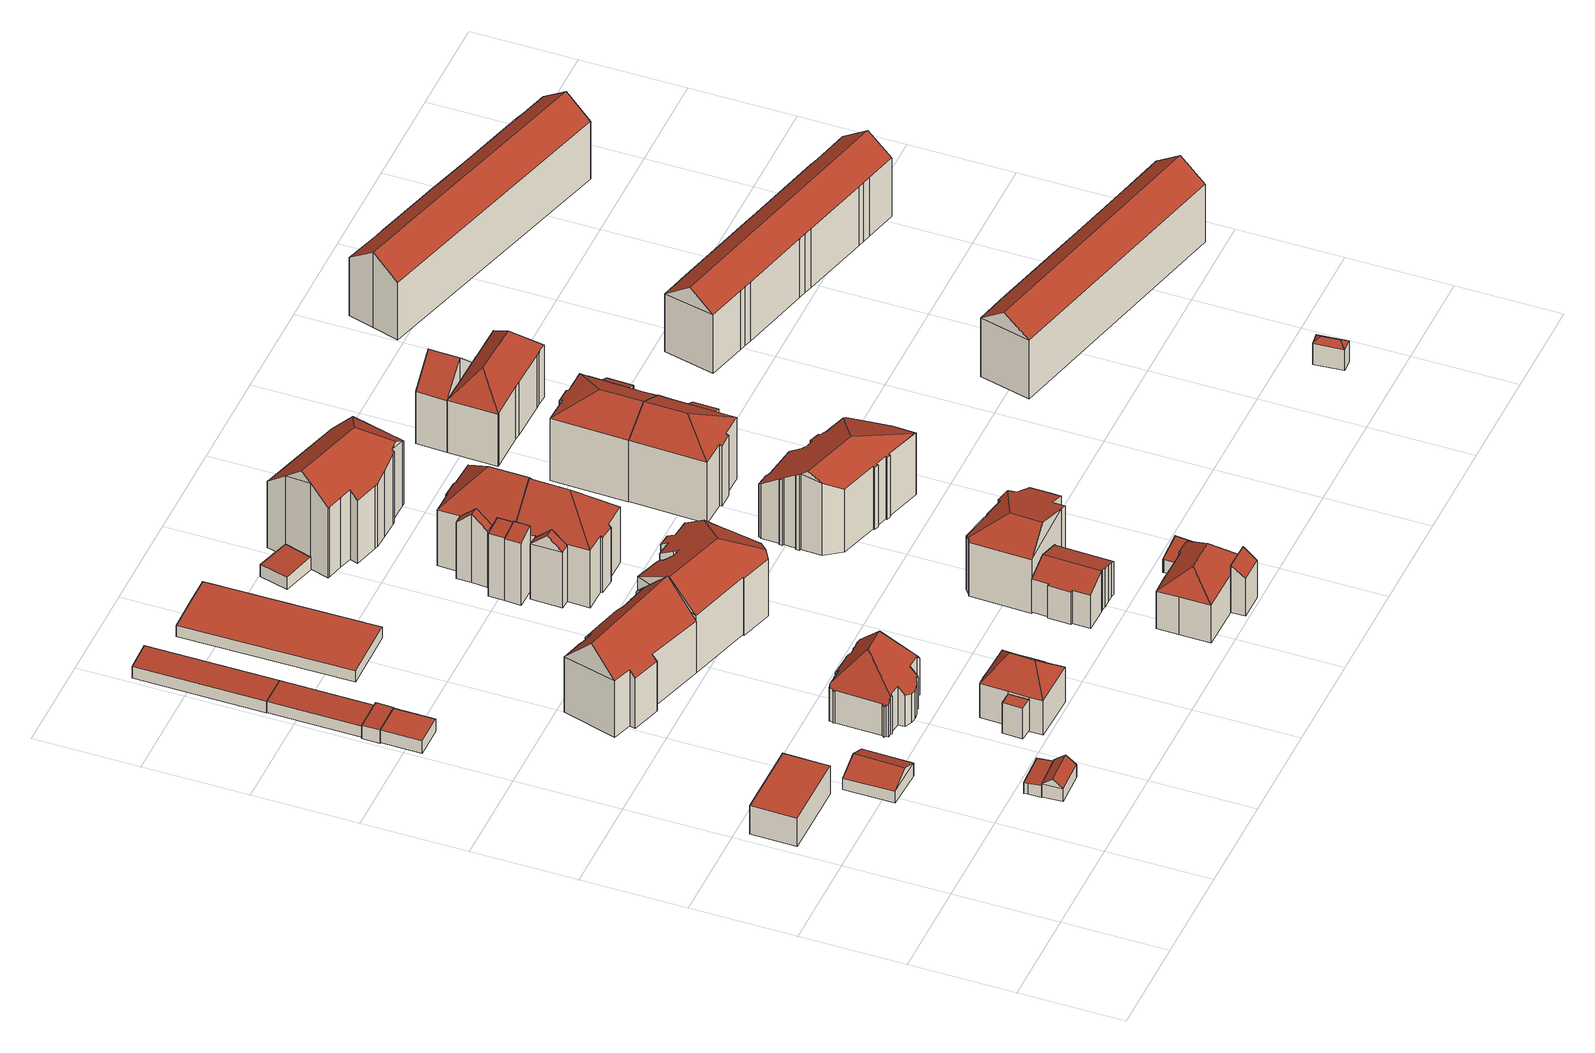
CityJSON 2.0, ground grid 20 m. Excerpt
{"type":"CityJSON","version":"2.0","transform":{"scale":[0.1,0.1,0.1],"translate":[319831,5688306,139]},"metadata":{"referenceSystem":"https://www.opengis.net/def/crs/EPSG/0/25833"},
"CityObjects":{
"building1":{"type":"Building","attributes":{"Dachtyp_tdc":"tdcPolyFlatRoof","Gemeindeschluessel":14713000,"Dachneigung":0,"QualitaetDacherkennung":94,"Geometrietyp2DReferenz":"3000","function":"31001_9998","roofType":"1000","measuredHeight":6.34},"geometry":[{"type":"MultiSurface","lod":"2","boundaries":[[[0,1,2,3]],[[1,4,5,2]],[[4,6,7,5]],[[6,0,3,7]],[[6,4,1,0]],[[3,2,5,7]]],"semantics":{"surfaces":[{"type":"WallSurface"},{"type":"RoofSurface"},{"type":"GroundSurface"}],"values":[0,0,0,0,1,2]}}]},
"building2":{"type":"Building","attributes":{"Dachtyp_tdc":"tdcGableRoof","Gemeindeschluessel":14713000,"Dachneigung":25.25,"QualitaetDacherkennung":62,"Geometrietyp2DReferenz":"3000","function":"31001_9998","roofType":"3100","measuredHeight":4.43},"geometry":[{"type":"MultiSurface","lod":"2","boundaries":[[[8,9,10,11]],[[9,12,13,10]],[[12,14,15,13]],[[14,8,11,15]],[[12,9,16]],[[8,14,17]],[[9,8,17,16]],[[14,12,16,17]],[[11,10,13,15]]],"semantics":{"surfaces":[{"type":"WallSurface"},{"type":"RoofSurface"},{"type":"GroundSurface"}],"values":[0,0,0,0,0,0,1,1,2]}}]},
"building3":{"type":"Building","attributes":{"Dachtyp_tdc":"tdcGableRoof","Gemeindeschluessel":14713000,"Dachneigung":39.89,"QualitaetDacherkennung":89,"Geometrietyp2DReferenz":"3000","function":"31001_9998","roofType":"3100","measuredHeight":4.45},"geometry":[{"type":"MultiSurface","lod":"2","boundaries":[[[18,19,20,21]],[[19,22,23,20]],[[22,24,25,23]],[[24,18,21,25]],[[22,19,26]],[[18,24,27]],[[19,18,27,26]],[[24,22,26,27]],[[21,20,23,25]]],"semantics":{"surfaces":[{"type":"WallSurface"},{"type":"RoofSurface"},{"type":"GroundSurface"}],"values":[0,0,0,0,0,0,1,1,2]}}]},
"building4":{"type":"Building","attributes":{"Dachtyp_tdc":"tdcPolyFlatRoof","Gemeindeschluessel":14713000,"Dachneigung":3.29,"QualitaetDacherkennung":77,"Geometrietyp2DReferenz":"3000","function":"31001_9998","roofType":"2100","measuredHeight":2.6},"geometry":[{"type":"MultiSurface","lod":"2","boundaries":[[[28,29,30,31]],[[29,32,33,30]],[[32,34,35,33]],[[34,36,37,35]],[[36,28,31,37]],[[36,34,32,29,28]],[[31,30,33,35,37]]],"semantics":{"surfaces":[{"type":"WallSurface"},{"type":"RoofSurface"},{"type":"GroundSurface"}],"values":[0,0,0,0,0,1,2]}}]},
"building5":{"type":"Building","attributes":{"Dachtyp_tdc":"tdcPolyFlatRoof","Gemeindeschluessel":14713000,"Dachneigung":0,"QualitaetDacherkennung":89,"Geometrietyp2DReferenz":"3000","function":"31001_2463","roofType":"1000","measuredHeight":2.8},"geometry":[{"type":"MultiSurface","lod":"2","boundaries":[[[38,39,40,41]],[[39,42,43,40]],[[42,44,45,43]],[[44,38,41,45]],[[44,42,39,38]],[[41,40,43,45]]],"semantics":{"surfaces":[{"type":"WallSurface"},{"type":"RoofSurface"},{"type":"GroundSurface"}],"values":[0,0,0,0,1,2]}}]},
"building6":{"type":"Building","attributes":{"Dachtyp_tdc":"tdcPolyFlatRoof","Gemeindeschluessel":14713000,"Dachneigung":2.63,"QualitaetDacherkennung":98,"Geometrietyp2DReferenz":"3000","function":"31001_2463","roofType":"2100","measuredHeight":3.14},"geometry":[{"type":"MultiSurface","lod":"2","boundaries":[[[46,47,48,49]],[[47,50,51,48]],[[50,52,53,51]],[[52,46,49,53]],[[52,50,47,46]],[[49,48,51,53]]],"semantics":{"surfaces":[{"type":"WallSurface"},{"type":"RoofSurface"},{"type":"GroundSurface"}],"values":[0,0,0,0,1,2]}}]},
"building7":{"type":"Building","attributes":{"Dachtyp_tdc":"tdcPolyFlatRoof","Gemeindeschluessel":14713000,"Dachneigung":3.69,"QualitaetDacherkennung":93,"Geometrietyp2DReferenz":"3000","function":"31001_2463","roofType":"2100","measuredHeight":2.7},"geometry":[{"type":"MultiSurface","lod":"2","boundaries":[[[54,55,56,57]],[[55,58,59,56]],[[58,60,61,59]],[[60,54,57,61]],[[60,58,55,54]],[[57,56,59,61]]],"semantics":{"surfaces":[{"type":"WallSurface"},{"type":"RoofSurface"},{"type":"GroundSurface"}],"values":[0,0,0,0,1,2]}}]},
"building8":{"type":"Building","attributes":{"Dachtyp_tdc":"tdcPolyFlatRoof","Gemeindeschluessel":14713000,"Dachneigung":3.59,"QualitaetDacherkennung":60,"Geometrietyp2DReferenz":"3000","function":"31001_9998","roofType":"2100","measuredHeight":6.93},"geometry":[{"type":"MultiSurface","lod":"2","boundaries":[[[62,63,64,65]],[[63,66,67,64]],[[66,68,69,67]],[[68,62,65,69]],[[68,66,63,62]],[[65,64,67,69]]],"semantics":{"surfaces":[{"type":"WallSurface"},{"type":"RoofSurface"},{"type":"GroundSurface"}],"values":[0,0,0,0,1,2]}}]},
"building9":{"type":"Building","attributes":{"Dachtyp_tdc":"tdcPolyFlatRoof","Gemeindeschluessel":14713000,"Dachneigung":3.15,"QualitaetDacherkennung":75,"Geometrietyp2DReferenz":"3000","function":"31001_2463","roofType":"2100","measuredHeight":2.77},"geometry":[{"type":"MultiSurface","lod":"2","boundaries":[[[55,54,70,71]],[[54,72,73,70]],[[72,74,75,73]],[[74,55,71,75]],[[74,72,54,55]],[[71,70,73,75]]],"semantics":{"surfaces":[{"type":"WallSurface"},{"type":"RoofSurface"},{"type":"GroundSurface"}],"values":[0,0,0,0,1,2]}}]},
"building10":{"type":"Building","attributes":{"Dachtyp_tdc":"tdcFreeFormRoof","Gemeindeschluessel":14713000,"Dachneigung":48.04,"QualitaetDacherkennung":42,"Geometrietyp2DReferenz":"3000","function":"31001_9998","roofType":"5000","measuredHeight":14.79},"geometry":[{"type":"MultiSurface","lod":"2","boundaries":[[[76,77,78,79]],[[77,80,81,78]],[[80,82,83,81]],[[82,84,85,83]],[[84,86,87,85]],[[86,88,89,87]],[[88,90,91,89]],[[90,92,93,91]],[[92,94,95,93]],[[94,96,97,95]],[[96,98,99,97]],[[98,100,101,99]],[[100,102,103,101]],[[102,104,105,103]],[[104,106,107,105]],[[106,108,109,107]],[[108,110,111,109]],[[110,112,113,111]],[[112,114,115,113]],[[114,116,117,115]],[[116,118,119,117]],[[118,120,121,119]],[[120,122,123,121]],[[122,124,125,123]],[[124,126,127,125]],[[126,128,129,127]],[[128,130,131,129]],[[130,132,133,131]],[[132,134,135,133]],[[134,136,137,135]],[[136,138,139,137]],[[138,140,141,139]],[[140,142,143,141]],[[142,144,145,143]],[[144,146,147,145]],[[146,148,149,147]],[[148,150,151,149]],[[150,152,153,151]],[[152,154,155,153]],[[154,156,157,155]],[[156,158,159,157]],[[158,160,161,159]],[[160,162,163,161]],[[162,164,165,163]],[[164,166,167,165]],[[166,168,169,167]],[[168,170,171,169]],[[170,172,173,171]],[[172,76,79,173]],[[174,134,132,130,128,126,124,122,120,118,175,176]],[[76,172,170,168,177,178,179,90,88,86,84,82,80,77]],[[94,92,179,178,176,175,116,114,112,110,108,106,104,102,100,98,96]],[[177,166,164,162,160,158,156,154,152,150,148,146,144,142,140,138,136,174,176,178]],[[136,134,174]],[[168,166,177]],[[118,116,175]],[[92,90,179]],[[79,78,81,83,85,87,89,91,93,95,97,99,101,103,105,107,109,111,113,115,117,119,121,123,125,127,129,131,133,135,137,139,141,143,145,147,149,151,153,155,157,159,161,163,165,167,169,171,173]]],"semantics":{"surfaces":[{"type":"WallSurface"},{"type":"RoofSurface"},{"type":"GroundSurface"}],"values":[0,0,0,0,0,0,0,0,0,0,0,0,0,0,0,0,0,0,0,0,0,0,0,0,0,0,0,0,0,0,0,0,0,0,0,0,0,0,0,0,0,0,0,0,0,0,0,0,0,1,1,1,1,0,0,0,0,2]}}]},
"building11":{"type":"Building","attributes":{"Dachtyp_tdc":"tdcFreeFormRoof","Gemeindeschluessel":14713000,"Dachneigung":48.15,"QualitaetDacherkennung":36,"Geometrietyp2DReferenz":"3000","function":"31001_9998","roofType":"5000","measuredHeight":18.24},"geometry":[{"type":"MultiSurface","lod":"2","boundaries":[[[180,181,182,183]],[[181,184,185,182]],[[184,186,187,185]],[[186,188,189,187]],[[188,190,191,189]],[[190,192,193,191]],[[192,194,195,193]],[[194,196,197,195]],[[196,198,199,197]],[[198,200,201,199]],[[200,202,203,201]],[[202,204,205,203]],[[204,206,207,205]],[[206,208,209,207]],[[208,210,211,209]],[[210,212,213,211]],[[212,214,215,213]],[[214,180,183,215]],[[184,181,180,216,217,190,188,186]],[[214,212,210,208,206,204,202,200,198,196,194,192,217,216]],[[192,190,217]],[[180,214,216]],[[183,182,185,187,189,191,193,195,197,199,201,203,205,207,209,211,213,215]]],"semantics":{"surfaces":[{"type":"WallSurface"},{"type":"RoofSurface"},{"type":"GroundSurface"}],"values":[0,0,0,0,0,0,0,0,0,0,0,0,0,0,0,0,0,0,1,1,0,0,2]}}]},
"building12":{"type":"Building","attributes":{"Dachtyp_tdc":"tdcHipRoof","Gemeindeschluessel":14713000,"Dachneigung":41,"QualitaetDacherkennung":74,"Geometrietyp2DReferenz":"3000","function":"31001_9998","roofType":"3200","measuredHeight":11.8},"geometry":[{"type":"MultiSurface","lod":"2","boundaries":[[[218,219,220,221]],[[219,222,223,220]],[[222,224,225,223]],[[224,226,227,225]],[[226,228,229,227]],[[228,230,231,229]],[[230,232,233,231]],[[232,234,235,233]],[[234,236,237,235]],[[236,238,239,237]],[[238,240,241,239]],[[240,242,243,241]],[[242,244,245,243]],[[244,218,221,245]],[[240,238,236,234,246]],[[228,226,247]],[[234,232,230,228,247,246]],[[226,224,222,219,218,244,242,240,246,247]],[[221,220,223,225,227,229,231,233,235,237,239,241,243,245]]],"semantics":{"surfaces":[{"type":"WallSurface"},{"type":"RoofSurface"},{"type":"GroundSurface"}],"values":[0,0,0,0,0,0,0,0,0,0,0,0,0,0,1,1,1,1,2]}}]},
"building13":{"type":"Building","attributes":{"Dachtyp_tdc":"tdcPolyFlatRoof","Gemeindeschluessel":14713000,"Dachneigung":0,"QualitaetDacherkennung":95,"Geometrietyp2DReferenz":"3000","function":"31001_2463","roofType":"1000","measuredHeight":2.56},"geometry":[{"type":"MultiSurface","lod":"2","boundaries":[[[248,249,250,251]],[[249,252,253,250]],[[252,254,255,253]],[[254,256,257,255]],[[256,248,251,257]],[[256,254,252,249,248]],[[251,250,253,255,257]]],"semantics":{"surfaces":[{"type":"WallSurface"},{"type":"RoofSurface"},{"type":"GroundSurface"}],"values":[0,0,0,0,0,1,2]}}]},
"building14":{"type":"Building","attributes":{"Dachtyp_tdc":"tdcFreeFormRoof","Gemeindeschluessel":14713000,"Dachneigung":27.46,"QualitaetDacherkennung":35,"Geometrietyp2DReferenz":"3000","function":"31001_9998","roofType":"5000","measuredHeight":18.3},"geometry":[{"type":"MultiSurface","lod":"2","boundaries":[[[258,259,260,261]],[[259,262,263,260]],[[262,264,265,263]],[[264,266,267,265]],[[266,268,269,267]],[[268,270,271,269]],[[270,272,273,271]],[[272,274,275,273]],[[274,276,277,275]],[[276,278,279,277]],[[278,280,183,279]],[[280,281,215,183]],[[281,282,283,215]],[[282,284,285,283]],[[284,286,287,285]],[[286,288,289,287]],[[288,290,291,289]],[[290,292,293,291]],[[292,294,295,293]],[[294,296,297,295]],[[296,298,299,297]],[[298,258,261,299]],[[268,300,301,302,272,270]],[[292,290,288,286,284,282,281,303,301,300,266,264,262,259,258,298,296,294]],[[301,303,280,278,276,274,302]],[[268,266,300]],[[274,272,302]],[[281,280,303]],[[261,260,263,265,267,269,271,273,275,277,279,183,215,283,285,287,289,291,293,295,297,299]]],"semantics":{"surfaces":[{"type":"WallSurface"},{"type":"RoofSurface"},{"type":"GroundSurface"}],"values":[0,0,0,0,0,0,0,0,0,0,0,0,0,0,0,0,0,0,0,0,0,0,1,1,1,0,0,0,2]}}]},
"building15":{"type":"Building","attributes":{"Dachtyp_tdc":"tdcPolyFlatRoof","Gemeindeschluessel":14713000,"Dachneigung":13,"QualitaetDacherkennung":70,"Geometrietyp2DReferenz":"3000","function":"31001_9998","roofType":"2100","measuredHeight":14.65},"geometry":[{"type":"MultiSurface","lod":"2","boundaries":[[[304,305,306,307]],[[305,308,309,306]],[[308,310,311,309]],[[310,312,313,311]],[[312,304,307,313]],[[312,310,308,305,304]],[[307,306,309,311,313]]],"semantics":{"surfaces":[{"type":"WallSurface"},{"type":"RoofSurface"},{"type":"GroundSurface"}],"values":[0,0,0,0,0,1,2]}}]},
"building16":{"type":"Building","attributes":{"Dachtyp_tdc":"tdcPolyFlatRoof","Gemeindeschluessel":14713000,"Dachneigung":6.75,"QualitaetDacherkennung":59,"Geometrietyp2DReferenz":"3000","function":"31001_9998","roofType":"2100","measuredHeight":14.39},"geometry":[{"type":"MultiSurface","lod":"2","boundaries":[[[314,315,306,309]],[[315,316,317,306]],[[316,318,319,317]],[[318,320,321,319]],[[320,314,309,321]],[[320,318,316,315,314]],[[309,306,317,319,321]]],"semantics":{"surfaces":[{"type":"WallSurface"},{"type":"RoofSurface"},{"type":"GroundSurface"}],"values":[0,0,0,0,0,1,2]}}]},
"building17":{"type":"Building","attributes":{"Dachtyp_tdc":"tdcPolyFlatRoof","Gemeindeschluessel":14713000,"Dachneigung":2.62,"QualitaetDacherkennung":74,"Geometrietyp2DReferenz":"3000","function":"31001_9998","roofType":"2100","measuredHeight":2.96},"geometry":[{"type":"MultiSurface","lod":"2","boundaries":[[[322,323,324,325]],[[323,326,327,324]],[[326,328,329,327]],[[328,322,325,329]],[[328,326,323,322]],[[325,324,327,329]]],"semantics":{"surfaces":[{"type":"WallSurface"},{"type":"RoofSurface"},{"type":"GroundSurface"}],"values":[0,0,0,0,1,2]}}]},
"building18":{"type":"Building","attributes":{"Gemeindeschluessel":14713000,"Geometrietyp2DReferenz":"3000","function":"31001_9998","roofType":"9999"},"children":["building18-1","building18-2"]},
"building18-1":{"type":"BuildingPart","attributes":{"Dachtyp_tdc":"tdcPolyFlatRoof","Dachneigung":39.32,"QualitaetDacherkennung":70,"Geometrietyp2DReferenz":"3000","roofType":"2100","measuredHeight":10.37},"parents":["building18"],"geometry":[{"type":"MultiSurface","lod":"2","boundaries":[[[330,331,332,333,334]],[[331,335,336,332]],[[335,337,338,339,336]],[[335,331,330,337]],[[339,333,332,336]],[[330,334,338,337]],[[334,333,339,338]]],"semantics":{"surfaces":[{"type":"WallSurface"},{"type":"RoofSurface"},{"type":"GroundSurface"},{"type":"ClosureSurface"}],"values":[0,0,0,1,2,0,3]}}]},
"building18-2":{"type":"BuildingPart","attributes":{"Dachtyp_tdc":"tdcHipRoof","Dachneigung":37.72,"QualitaetDacherkennung":68,"Geometrietyp2DReferenz":"3000","roofType":"3200","measuredHeight":12.23},"parents":["building18"],"geometry":[{"type":"MultiSurface","lod":"2","boundaries":[[[340,341,342,343]],[[341,344,345,342]],[[344,346,347,345]],[[346,348,349,347]],[[348,350,351,349]],[[350,352,353,351]],[[352,354,355,353]],[[354,356,357,355]],[[356,358,359,357]],[[358,360,361,359]],[[360,362,363,361]],[[362,364,365,363]],[[364,366,367,365]],[[366,334,333,367]],[[338,368,369,339]],[[368,340,343,369]],[[334,366,364,362,360,358,370]],[[341,340,368,371]],[[358,356,354,352,350,348,346,344,341,371,370]],[[368,338,334,370,371]],[[343,342,345,347,349,351,353,355,357,359,361,363,365,367,333,339,369]],[[339,333,334,338]]],"semantics":{"surfaces":[{"type":"WallSurface"},{"type":"RoofSurface"},{"type":"GroundSurface"},{"type":"ClosureSurface"}],"values":[0,0,0,0,0,0,0,0,0,0,0,0,0,0,0,0,1,1,1,1,2,3]}}]},
"building19":{"type":"Building","attributes":{"Gemeindeschluessel":14713000,"Geometrietyp2DReferenz":"3000","function":"31001_9998","roofType":"9999"},"children":["building19-1","building19-2"]},
"building19-1":{"type":"BuildingPart","attributes":{"Dachtyp_tdc":"tdcGableRoof","Dachneigung":42.12,"QualitaetDacherkennung":82,"Geometrietyp2DReferenz":"3000","roofType":"3100","measuredHeight":15.04},"parents":["building19"],"geometry":[{"type":"MultiSurface","lod":"2","boundaries":[[[372,373,374,375]],[[373,376,377,374]],[[378,372,375,379]],[[372,378,380,381,382]],[[376,373,382,381,383]],[[372,382,373]],[[375,374,377,379]],[[379,377,376,378]],[[381,380,383]],[[383,380,378,376]]],"semantics":{"surfaces":[{"type":"WallSurface"},{"type":"RoofSurface"},{"type":"GroundSurface"},{"type":"ClosureSurface"}],"values":[0,0,0,1,1,0,2,3,0,3]}}]},
"building19-2":{"type":"BuildingPart","attributes":{"Dachtyp_tdc":"tdcHipAndGableRoof","Dachneigung":45.95,"QualitaetDacherkennung":66,"Geometrietyp2DReferenz":"3000","roofType":"5000","measuredHeight":19.04},"parents":["building19"],"geometry":[{"type":"MultiSurface","lod":"2","boundaries":[[[384,385,377,376]],[[385,386,313,377]],[[386,387,311,313]],[[387,388,309,311]],[[388,389,390,309]],[[389,391,392,390]],[[391,393,394,392]],[[393,395,396,394]],[[395,397,398,396]],[[397,399,400,398]],[[399,401,402,400]],[[401,403,404,402]],[[403,405,379,404]],[[405,378,379]],[[403,401,399,397,395,393,406]],[[393,391,389,406]],[[389,388,387,386,385,384,383,380,405,403,406]],[[377,313,311,309,390,392,394,396,398,400,402,404,379]],[[376,383,384]],[[380,378,405]],[[376,377,379,378]],[[376,378,380,383]]],"semantics":{"surfaces":[{"type":"WallSurface"},{"type":"RoofSurface"},{"type":"GroundSurface"},{"type":"ClosureSurface"}],"values":[0,0,0,0,0,0,0,0,0,0,0,0,0,0,1,1,1,2,0,0,3,3]}}]},
"building20":{"type":"Building","attributes":{"Dachtyp_tdc":"tdcGableRoof","Gemeindeschluessel":14713000,"Dachneigung":19.24,"QualitaetDacherkennung":24,"Geometrietyp2DReferenz":"3000","function":"31001_9998","roofType":"3100","measuredHeight":9.04},"geometry":[{"type":"MultiSurface","lod":"2","boundaries":[[[407,408,409,410]],[[408,411,412,409]],[[411,413,414,412]],[[413,415,416,414]],[[415,417,418,416]],[[417,419,420,418]],[[419,421,422,420]],[[421,423,424,422]],[[423,425,426,424]],[[425,427,428,426]],[[427,429,430,428]],[[429,431,432,430]],[[431,433,434,432]],[[433,435,436,434]],[[435,407,410,436]],[[431,429,427,425,423,421,419,417]],[[417,415,413,411,408,407,435,433,431]],[[410,409,412,414,416,418,420,422,424,426,428,430,432,434,436]]],"semantics":{"surfaces":[{"type":"WallSurface"},{"type":"RoofSurface"},{"type":"GroundSurface"}],"values":[0,0,0,0,0,0,0,0,0,0,0,0,0,0,0,1,1,2]}}]},
"building21":{"type":"Building","attributes":{"Gemeindeschluessel":14713000,"Geometrietyp2DReferenz":"3000","function":"31001_9998","roofType":"9999"},"children":["building21-1","building21-2"]},
"building21-1":{"type":"BuildingPart","attributes":{"Dachtyp_tdc":"tdcGableRoof","Dachneigung":41.25,"QualitaetDacherkennung":86,"Geometrietyp2DReferenz":"3000","roofType":"3100","measuredHeight":15.06},"parents":["building21"],"geometry":[{"type":"MultiSurface","lod":"2","boundaries":[[[437,438,439,440]],[[438,441,442,439]],[[441,443,444,442]],[[443,445,446,444]],[[441,438,437,447]],[[447,448,445,443,441]],[[449,440,439,442,444,446]],[[450,448,447]],[[449,446,445,448,450]],[[437,450,447]],[[449,450,437,440]]],"semantics":{"surfaces":[{"type":"WallSurface"},{"type":"RoofSurface"},{"type":"GroundSurface"},{"type":"ClosureSurface"}],"values":[0,0,0,0,1,1,2,0,3,0,3]}}]},
"building21-2":{"type":"BuildingPart","attributes":{"Dachtyp_tdc":"tdcHipAndGableRoof","Dachneigung":46.75,"QualitaetDacherkennung":69,"Geometrietyp2DReferenz":"3000","roofType":"5000","measuredHeight":19.16},"parents":["building21"],"geometry":[{"type":"MultiSurface","lod":"2","boundaries":[[[451,452,321,309]],[[452,453,319,321]],[[453,454,455,319]],[[454,437,440,455]],[[445,456,457,446]],[[456,458,459,457]],[[458,460,461,459]],[[460,462,463,461]],[[462,464,465,463]],[[464,466,467,465]],[[466,468,392,467]],[[468,469,390,392]],[[469,451,309,390]],[[466,464,462,460,458,456,470]],[[456,445,448,450,437,454,453,452,451,469,470]],[[469,468,466,470]],[[309,321,319,455,440,449,446,457,459,461,463,465,467,392,390]],[[446,449,450,448,445]],[[449,440,437,450]]],"semantics":{"surfaces":[{"type":"WallSurface"},{"type":"RoofSurface"},{"type":"GroundSurface"},{"type":"ClosureSurface"}],"values":[0,0,0,0,0,0,0,0,0,0,0,0,0,1,1,1,2,3,3]}}]},
"building22":{"type":"Building","attributes":{"Dachtyp_tdc":"tdcFreeFormRoof","Gemeindeschluessel":14713000,"Dachneigung":21.56,"QualitaetDacherkennung":27,"Geometrietyp2DReferenz":"3000","function":"31001_9998","roofType":"5000","measuredHeight":16.5},"geometry":[{"type":"MultiSurface","lod":"2","boundaries":[[[471,472,473,474]],[[472,475,476,473]],[[475,477,478,476]],[[477,479,480,478]],[[479,481,482,480]],[[481,483,484,482]],[[483,485,486,484]],[[485,487,488,486]],[[487,489,490,488]],[[489,491,492,490]],[[491,493,494,492]],[[493,495,496,494]],[[495,497,498,496]],[[497,499,500,498]],[[499,501,502,500]],[[501,503,504,502]],[[503,505,506,504]],[[505,507,508,506]],[[507,509,510,508]],[[509,511,512,510]],[[511,513,514,512]],[[513,471,474,514]],[[491,489,487,485,483,481,479,515,516,517]],[[518,516,515,477,475,472,471]],[[505,503,501,499,497,495,493,517,516,518,513,511,509,507]],[[493,491,517]],[[479,477,515]],[[471,513,518]],[[474,473,476,478,480,482,484,486,488,490,492,494,496,498,500,502,504,506,508,510,512,514]]],"semantics":{"surfaces":[{"type":"WallSurface"},{"type":"RoofSurface"},{"type":"GroundSurface"}],"values":[0,0,0,0,0,0,0,0,0,0,0,0,0,0,0,0,0,0,0,0,0,0,1,1,1,0,0,0,2]}}]},
"building23":{"type":"Building","attributes":{"Dachtyp_tdc":"tdcFreeFormRoof","Gemeindeschluessel":14713000,"Dachneigung":39.98,"QualitaetDacherkennung":44,"Geometrietyp2DReferenz":"3000","function":"31001_9998","roofType":"5000","measuredHeight":20.84},"geometry":[{"type":"MultiSurface","lod":"2","boundaries":[[[519,520,521,522]],[[520,523,524,521]],[[523,525,526,524]],[[525,527,528,526]],[[527,529,530,528]],[[529,531,532,530]],[[531,533,534,532]],[[533,535,536,534]],[[535,537,538,536]],[[537,539,540,538]],[[539,541,542,540]],[[541,543,544,542]],[[543,545,546,544]],[[545,547,548,546]],[[547,549,550,548]],[[549,551,552,550]],[[551,553,554,552]],[[553,519,522,554]],[[539,537,555,556,557,541]],[[556,555,535,533,531,558]],[[547,545,543,557,556,558,529,527,525,523,520,519,553,551,549]],[[537,535,555]],[[543,541,557]],[[531,529,558]],[[522,521,524,526,528,530,532,534,536,538,540,542,544,546,548,550,552,554]]],"semantics":{"surfaces":[{"type":"WallSurface"},{"type":"RoofSurface"},{"type":"GroundSurface"}],"values":[0,0,0,0,0,0,0,0,0,0,0,0,0,0,0,0,0,0,1,1,1,0,0,0,2]}}]},
"building24":{"type":"Building","attributes":{"Dachtyp_tdc":"tdcPolyFlatRoof","Gemeindeschluessel":14713000,"Dachneigung":3.54,"QualitaetDacherkennung":72,"Geometrietyp2DReferenz":"3000","function":"31001_9998","roofType":"2100","measuredHeight":2.82},"geometry":[{"type":"MultiSurface","lod":"2","boundaries":[[[559,560,561,562]],[[560,563,564,561]],[[563,565,566,564]],[[565,567,568,566]],[[567,569,570,568]],[[569,571,572,570]],[[571,559,562,572]],[[571,569,567,565,563,560,559]],[[562,561,564,566,568,570,572]]],"semantics":{"surfaces":[{"type":"WallSurface"},{"type":"RoofSurface"},{"type":"GroundSurface"}],"values":[0,0,0,0,0,0,0,1,2]}}]},
"building25":{"type":"Building","attributes":{"Dachtyp_tdc":"tdcFreeFormRoof","Gemeindeschluessel":14713000,"Dachneigung":33.88,"QualitaetDacherkennung":18,"Geometrietyp2DReferenz":"3000","function":"31001_9998","roofType":"5000","measuredHeight":17.73},"geometry":[{"type":"MultiSurface","lod":"2","boundaries":[[[573,574,575,576]],[[574,577,578,575]],[[577,579,580,578]],[[579,581,582,580]],[[581,583,584,582]],[[583,585,586,584]],[[585,587,588,586]],[[587,589,590,588]],[[589,591,592,590]],[[591,593,594,592]],[[593,595,596,594]],[[595,597,598,596]],[[597,599,600,598]],[[599,601,602,600]],[[601,603,604,602]],[[603,605,606,604]],[[605,607,608,606]],[[607,609,610,608]],[[609,611,612,610]],[[611,613,614,612]],[[613,615,616,614]],[[615,617,618,616]],[[617,619,620,618]],[[619,621,622,620]],[[621,623,624,622]],[[623,625,626,624]],[[625,627,628,626]],[[627,629,630,628]],[[629,631,632,630]],[[631,633,634,632]],[[633,635,636,634]],[[635,637,638,636]],[[637,639,640,638]],[[639,641,642,640]],[[641,573,576,642]],[[581,579,643,644,645,583]],[[577,574,573,641,639,637,635,633,631,629,627,625,623,621,619,617,615,613,611,609,607,605,646,644,643]],[[595,593,591,589,587,585,645,644,646,603,601,599,597]],[[605,603,646]],[[585,583,645]],[[579,577,643]],[[576,575,578,580,582,584,586,588,590,592,594,596,598,600,602,604,606,608,610,612,614,616,618,620,622,624,626,628,630,632,634,636,638,640,642]]],"semantics":{"surfaces":[{"type":"WallSurface"},{"type":"RoofSurface"},{"type":"GroundSurface"}],"values":[0,0,0,0,0,0,0,0,0,0,0,0,0,0,0,0,0,0,0,0,0,0,0,0,0,0,0,0,0,0,0,0,0,0,0,1,1,1,0,0,0,2]}}]},
"building26":{"type":"Building","attributes":{"Gemeindeschluessel":14713000,"Geometrietyp2DReferenz":"3000","function":"31001_9998","roofType":"9999"},"children":["building26-1","building26-2"]},
"building26-1":{"type":"BuildingPart","attributes":{"Dachtyp_tdc":"tdcHipAndGableRoof","Dachneigung":30.12,"QualitaetDacherkennung":72,"Geometrietyp2DReferenz":"3000","roofType":"5000","measuredHeight":17.32},"parents":["building26"],"geometry":[{"type":"MultiSurface","lod":"2","boundaries":[[[647,648,649,650]],[[648,651,652,649]],[[653,654,655,656]],[[654,657,658,655]],[[657,659,660,658]],[[659,661,662,660]],[[661,663,664,662]],[[663,665,666,664]],[[665,667,668,666]],[[667,669,670,668]],[[669,647,650,670]],[[665,663,661,659,657,654,671]],[[654,653,672,651,648,647,669,671]],[[669,667,665,671]],[[650,649,652,673,656,655,658,660,662,664,666,668,670]],[[651,674,673,652]],[[674,653,656,673]]],"semantics":{"surfaces":[{"type":"WallSurface"},{"type":"RoofSurface"},{"type":"GroundSurface"},{"type":"ClosureSurface"}],"values":[0,0,0,0,0,0,0,0,0,0,0,1,1,1,2,3,3]}}]},
"building26-2":{"type":"BuildingPart","attributes":{"Dachtyp_tdc":"tdcPolyFlatRoof","Dachneigung":29.61,"QualitaetDacherkennung":95,"Geometrietyp2DReferenz":"3000","roofType":"2100","measuredHeight":13.69},"parents":["building26"],"geometry":[{"type":"MultiSurface","lod":"2","boundaries":[[[675,676,677,678]],[[676,679,680,677]],[[679,681,682,680]],[[681,653,656,682]],[[683,675,678,652]],[[683,674,653,681,679,676,675]],[[678,677,680,682,656,673,652]],[[653,674,673,656]],[[674,651,683,652,673]]],"semantics":{"surfaces":[{"type":"WallSurface"},{"type":"RoofSurface"},{"type":"GroundSurface"},{"type":"ClosureSurface"}],"values":[0,0,0,0,0,1,2,3,3]}}]},
"building27":{"type":"Building","attributes":{"Gemeindeschluessel":14713000,"Geometrietyp2DReferenz":"3000","function":"31001_9998","roofType":"9999"},"children":["building27-1","building27-2"]},
"building27-1":{"type":"BuildingPart","attributes":{"Dachtyp_tdc":"tdcPolyFlatRoof","Dachneigung":30.16,"QualitaetDacherkennung":95,"Geometrietyp2DReferenz":"3000","roofType":"2100","measuredHeight":13.74},"parents":["building27"],"geometry":[{"type":"MultiSurface","lod":"2","boundaries":[[[684,685,686,687]],[[685,688,689,686]],[[688,690,691,689]],[[690,692,693,691]],[[692,694,695,693]],[[694,696,697,695]],[[696,698,699,697]],[[698,696,694,692,690,688,685,684]],[[686,689,691,693,695,697,699,700,687]],[[684,687,700,701]],[[684,687,684,701,700,699,698]]],"semantics":{"surfaces":[{"type":"WallSurface"},{"type":"RoofSurface"},{"type":"GroundSurface"},{"type":"ClosureSurface"}],"values":[0,0,0,0,0,0,0,1,2,3,3]}}]},
"building27-2":{"type":"BuildingPart","attributes":{"Dachtyp_tdc":"tdcHipAndGableRoof","Dachneigung":29.8,"QualitaetDacherkennung":75,"Geometrietyp2DReferenz":"3000","roofType":"5000","measuredHeight":17.4},"parents":["building27"],"geometry":[{"type":"MultiSurface","lod":"2","boundaries":[[[702,699,698]],[[702,703,704,699]],[[703,705,706,704]],[[705,669,707,706]],[[669,667,708,707]],[[667,709,710,708]],[[709,711,712,710]],[[711,713,714,712]],[[713,715,716,714]],[[715,717,718,716]],[[717,719,720,718]],[[719,684,687,720]],[[684,721,684,687]],[[719,717,715,713,711,709,722]],[[709,667,669,722]],[[669,705,703,702,698,721,684,719,722]],[[699,704,706,707,708,710,712,714,716,718,720,687,700]],[[698,684,721]],[[701,700,687,684]],[[698,699,700,701,684,687,684]]],"semantics":{"surfaces":[{"type":"WallSurface"},{"type":"RoofSurface"},{"type":"GroundSurface"},{"type":"ClosureSurface"}],"values":[0,0,0,0,0,0,0,0,0,0,0,0,0,1,1,1,2,0,3,3]}}]},
"building28":{"type":"Building","attributes":{"Gemeindeschluessel":14713000,"Geometrietyp2DReferenz":"3000","function":"31001_9998","roofType":"9999"},"children":["building28-1","building28-2"]},
"building28-1":{"type":"BuildingPart","attributes":{"Dachtyp_tdc":"tdcFreeFormRoof","Dachneigung":48.11,"QualitaetDacherkennung":56,"Geometrietyp2DReferenz":"3000","roofType":"5000","measuredHeight":16.86},"parents":["building28"],"geometry":[{"type":"MultiSurface","lod":"2","boundaries":[[[723,724,725,726]],[[724,727,728,725]],[[727,729,730,728]],[[729,731,732,733,730]],[[734,735,736]],[[734,737,738,735]],[[737,739,740,738]],[[739,741,742,740]],[[741,743,744,742]],[[743,745,746,744]],[[745,747,748,746]],[[747,749,750,748]],[[749,751,752,750]],[[751,723,726,752]],[[747,745,753]],[[745,743,741,739,737,734,754,755,756,731,757,753]],[[731,729,757]],[[729,727,724,723,751,749,747,753,757]],[[726,725,728,730,733,758,735,738,740,742,744,746,748,750,752]],[[756,732,731]],[[736,754,734]],[[735,758,755,754,736]],[[758,733,732,756,755]]],"semantics":{"surfaces":[{"type":"WallSurface"},{"type":"RoofSurface"},{"type":"GroundSurface"},{"type":"ClosureSurface"}],"values":[0,0,0,0,0,0,0,0,0,0,0,0,0,0,1,1,1,1,2,0,0,3,3]}}]},
"building28-2":{"type":"BuildingPart","attributes":{"Dachtyp_tdc":"tdcFreeFormRoof","Dachneigung":43.96,"QualitaetDacherkennung":51,"Geometrietyp2DReferenz":"3000","roofType":"5000","measuredHeight":16.81},"parents":["building28"],"geometry":[{"type":"MultiSurface","lod":"2","boundaries":[[[759,736,735,760]],[[732,761,762,733]],[[761,763,764,762]],[[763,765,766,764]],[[765,767,768,766]],[[767,759,760,768]],[[763,761,732,756,769]],[[769,754,736,759,767,765,763]],[[760,735,758,733,762,764,766,768]],[[755,754,769]],[[758,735,736,754,755]],[[756,755,769]],[[758,755,756,732,733]]],"semantics":{"surfaces":[{"type":"WallSurface"},{"type":"RoofSurface"},{"type":"GroundSurface"},{"type":"ClosureSurface"}],"values":[0,0,0,0,0,0,1,1,2,0,3,0,3]}}]},
"building29":{"type":"Building","attributes":{"Dachtyp_tdc":"tdcFreeFormRoof","Gemeindeschluessel":14713000,"Dachneigung":34.89,"QualitaetDacherkennung":7,"Geometrietyp2DReferenz":"3000","function":"31001_9998","roofType":"5000","measuredHeight":5.42},"geometry":[{"type":"MultiSurface","lod":"2","boundaries":[[[770,771,772,773]],[[771,774,775,772]],[[774,776,777,775]],[[776,770,773,777]],[[778,776,774]],[[779,778,774,771]],[[779,771,770]],[[778,779,770,776]],[[773,772,775,777]]],"semantics":{"surfaces":[{"type":"WallSurface"},{"type":"RoofSurface"},{"type":"GroundSurface"}],"values":[0,0,0,0,1,1,1,1,2]}}]},
"building30":{"type":"Building","attributes":{"Dachtyp_tdc":"tdcFreeFormRoof","Gemeindeschluessel":14713000,"Dachneigung":37.1,"QualitaetDacherkennung":77,"Geometrietyp2DReferenz":"3000","function":"31001_9998","roofType":"5000","measuredHeight":16.74},"geometry":[{"type":"MultiSurface","lod":"2","boundaries":[[[780,781,782,783]],[[781,784,785,782]],[[784,786,787,785]],[[786,788,789,787]],[[788,790,791,789]],[[790,792,793,791]],[[792,794,795,793]],[[794,796,797,795]],[[796,798,799,797]],[[798,780,783,799]],[[800,798,796,794,792,790,788,786,784,801]],[[780,800,801,781]],[[780,798,800]],[[784,781,801]],[[783,782,785,787,789,791,793,795,797,799]]],"semantics":{"surfaces":[{"type":"WallSurface"},{"type":"RoofSurface"},{"type":"GroundSurface"}],"values":[0,0,0,0,0,0,0,0,0,0,1,1,0,0,2]}}]},
"building31":{"type":"Building","attributes":{"Dachtyp_tdc":"tdcFreeFormRoof","Gemeindeschluessel":14713000,"Dachneigung":36.7,"QualitaetDacherkennung":78,"Geometrietyp2DReferenz":"3000","function":"31001_9998","roofType":"5000","measuredHeight":16.76},"geometry":[{"type":"MultiSurface","lod":"2","boundaries":[[[802,803,804,805]],[[803,806,807,804]],[[806,808,809,807]],[[808,810,811,809]],[[810,812,813,811]],[[812,814,815,813]],[[814,816,817,815]],[[816,818,819,817]],[[818,820,821,819]],[[820,822,823,821]],[[822,824,825,823]],[[824,826,827,825]],[[826,828,829,827]],[[828,830,831,829]],[[830,832,833,831]],[[832,834,835,833]],[[834,836,837,835]],[[836,838,839,837]],[[838,802,805,839]],[[840,836,834,832,830,828,826,824,822,841]],[[802,838,840,841,820,818,816,814,812,810,808,806,803]],[[838,836,840]],[[822,820,841]],[[805,804,807,809,811,813,815,817,819,821,823,825,827,829,831,833,835,837,839]]],"semantics":{"surfaces":[{"type":"WallSurface"},{"type":"RoofSurface"},{"type":"GroundSurface"}],"values":[0,0,0,0,0,0,0,0,0,0,0,0,0,0,0,0,0,0,0,1,1,0,0,2]}}]},
"building32":{"type":"Building","attributes":{"Dachtyp_tdc":"tdcGableRoof","Gemeindeschluessel":14713000,"Dachneigung":36.8,"QualitaetDacherkennung":72,"Geometrietyp2DReferenz":"3000","function":"31001_9998","roofType":"3100","measuredHeight":16.68},"geometry":[{"type":"MultiSurface","lod":"2","boundaries":[[[842,843,844,845]],[[843,846,847,844]],[[846,848,849,847]],[[848,850,851,849]],[[850,852,853,851]],[[852,854,855,853]],[[854,856,857,855]],[[856,858,859,857]],[[858,860,861,859]],[[860,862,863,861]],[[862,864,865,863]],[[864,866,867,865]],[[866,868,869,867]],[[868,842,845,869]],[[864,862,860,858]],[[858,856,854,852,850,848,846,843,842,868,866,864]],[[845,844,847,849,851,853,855,857,859,861,863,865,867,869]]],"semantics":{"surfaces":[{"type":"WallSurface"},{"type":"RoofSurface"},{"type":"GroundSurface"}],"values":[0,0,0,0,0,0,0,0,0,0,0,0,0,0,1,1,2]}}]}
},
"vertices":[
[155,569,84],[154,482,84],[154,482,21],[155,569,21],[5,483,84],[5,483,21],[6,570,84],[6,570,21],
[257,466,46],[254,370,47],[254,370,18],[257,466,18],[177,373,43],[177,373,18],[177,469,42],[177,469,18],[219,371,63],[221,467,63],
[276,145,54],[344,149,53],[344,149,25],[276,145,25],[346,109,53],[346,109,25],[278,106,53],[278,106,25],[345,128,69],[277,125,69],
[275,170,48],[274,177,48],[274,177,24],[275,170,24],[342,180,48],[342,180,24],[344,149,50],[344,149,24],[276,145,50],[276,145,24],
[67,1245,41],[67,1168,41],[67,1168,13],[67,1245,13],[5,1168,41],[5,1168,13],[6,1245,41],[6,1245,13],
[6,1279,40],[68,1278,43],[68,1278,11],[6,1279,11],[67,1245,43],[67,1245,11],[6,1245,40],[6,1245,11],
[12,1455,33],[69,1454,36],[69,1454,9],[12,1455,9],[68,1279,36],[68,1279,9],[12,1279,33],[12,1279,9],
[410,270,90],[434,269,91],[434,269,22],[410,270,22],[433,230,91],[433,230,22],[408,232,90],[408,232,22],
[12,1455,8],[69,1454,8],[13,1701,33],[13,1701,8],[69,1701,36],[69,1701,8],
[468,529,92],[470,526,87],[470,526,18],[468,529,18],[466,523,95],[466,523,18],[465,474,91],[465,474,18],[469,470,83],[469,470,18],[465,467,90],[465,467,18],[465,443,87],[465,443,18],[457,443,101],[457,443,18],[455,439,100],[455,439,18],[452,443,104],[452,443,18],[424,444,104],[424,444,18],[424,430,88],[424,430,18],[421,428,86],[421,428,18],[419,431,89],[419,431,18],[407,425,82],[407,425,18],[395,423,80],[395,423,18],[384,425,81],[384,425,18],[369,431,87],[369,431,18],[369,445,103],[369,445,18],[345,447,104],[345,447,18],[343,444,101],[343,444,18],[340,447,101],[340,447,18],[333,447,87],[333,447,18],[333,452,88],[333,452,18],[330,454,82],[330,454,18],[333,459,88],[333,459,18],[334,545,90],[334,545,18],[333,548,86],[333,548,18],[335,550,91],[335,550,18],[335,556,91],[335,556,18],[358,555,98],[358,555,18],[362,559,93],[362,559,18],[363,556,98],[363,556,18],[377,555,98],[377,555,18],[377,561,91],[377,561,18],[380,563,87],[380,563,18],[382,562,89],[382,562,18],[422,560,90],[422,560,18],[424,562,88],[424,562,18],[427,559,91],[427,559,18],[427,553,98],[427,553,18],[439,553,98],[439,553,18],[442,555,96],[442,555,18],[446,552,99],[446,552,18],[452,555,95],[452,555,18],[459,555,95],[459,555,18],[466,551,97],[466,551,18],[471,544,88],[471,544,18],[472,536,86],[472,536,18],[339,556,98],[341,446,103],[374,501,165],[465,552,99],[425,500,165],[456,442,102],
[372,814,129],[258,849,135],[258,849,15],[372,814,15],[255,839,124],[255,839,15],[198,856,126],[198,856,15],[201,867,139],[201,867,15],[163,879,141],[163,879,15],[194,984,137],[194,984,15],[236,970,140],[236,970,15],[235,967,143],[235,967,15],[258,960,144],[258,960,15],[263,973,130],[263,973,15],[344,948,134],[344,948,15],[341,936,148],[341,936,15],[365,929,149],[365,929,15],[366,932,145],[366,932,15],[400,922,147],[400,922,15],[405,937,130],[405,937,15],[409,936,131],[409,936,15],[390,873,198],[177,927,198],
[529,241,97],[529,237,96],[529,237,20],[529,241,20],[528,207,97],[528,207,20],[528,203,97],[528,203,20],[528,202,97],[528,202,20],[433,205,96],[433,205,20],[433,230,96],[433,230,20],[434,269,96],[434,269,20],[436,322,96],[436,322,20],[455,322,96],[455,322,20],[469,321,96],[469,321,20],[531,319,96],[531,319,20],[530,291,96],[530,291,20],[530,269,96],[530,269,20],[483,286,138],[481,238,138],
[142,1344,34],[140,1671,34],[140,1671,9],[142,1344,9],[209,1672,34],[209,1672,9],[264,1672,34],[264,1672,9],[266,1345,34],[266,1345,9],
[524,940,142],[553,939,138],[553,939,15],[524,940,15],[553,925,145],[553,925,15],[593,923,140],[593,923,15],[594,923,140],[594,923,15],[592,849,151],[592,849,15],[594,849,150],[594,849,15],[592,783,140],[592,783,15],[556,756,141],[556,756,15],[494,775,141],[494,775,15],[495,777,142],[495,777,15],[372,814,142],[409,936,162],[456,920,162],[456,920,15],[461,915,164],[461,915,15],[459,908,168],[459,908,15],[473,894,173],[473,894,15],[491,893,170],[491,893,15],[490,898,168],[490,898,15],[487,901,167],[487,901,15],[488,927,154],[488,927,15],[524,926,149],[524,926,15],[593,888,158],[512,831,198],[567,765,152],[389,869,198],
[428,1156,151],[429,1187,151],[429,1187,14],[428,1156,14],[468,1186,160],[468,1186,14],[468,1171,160],[468,1171,14],[467,1155,160],[467,1155,14],
[468,1186,158],[429,1187,153],[430,1217,153],[430,1217,14],[469,1216,158],[469,1216,14],[469,1203,158],[469,1203,14],
[388,1525,37],[326,1543,34],[326,1543,8],[388,1525,8],[341,1598,34],[341,1598,8],[404,1577,37],[404,1577,8],
[906,28,123],[905,2,101],[905,2,19],[906,28,19],[906,28,102],[852,2,101],[852,2,19],[852,29,123],[852,29,102],[852,29,19],
[765,90,102],[765,131,102],[765,131,19],[765,90,19],[805,131,102],[805,131,19],[811,131,102],[811,131,19],[845,130,102],[845,130,19],[864,130,102],[864,130,19],[877,130,102],[877,130,19],[878,135,98],[878,135,19],[907,134,98],[907,134,19],[907,130,102],[907,130,19],[907,125,102],[907,125,19],[907,100,102],[907,100,19],[906,81,102],[906,81,19],[906,39,102],[906,39,19],[765,30,102],[765,30,19],[870,79,142],[805,79,142],
[447,1088,138],[449,1148,136],[449,1148,14],[447,1088,14],[467,1147,136],[467,1147,14],[466,1087,138],[466,1087,14],[466,1090,141],[467,1116,164],[448,1117,164],[467,1142,141],
[467,1147,141],[467,1147,140],[467,1155,140],[468,1171,141],[468,1186,141],[534,1184,204],[534,1184,14],[599,1182,137],[599,1182,14],[595,1042,137],[595,1042,14],[544,1043,138],[544,1043,14],[543,1038,134],[543,1038,14],[511,1040,135],[511,1040,14],[510,1044,139],[510,1044,14],[465,1045,141],[465,1045,14],[466,1087,141],[532,1108,204],
[821,231,93],[814,232,95],[814,232,20],[821,231,20],[801,232,100],[801,232,20],[785,232,105],[785,232,20],[775,233,109],[775,233,20],[771,233,110],[771,233,20],[723,234,93],[723,234,20],[724,268,93],[724,268,20],[720,268,92],[720,268,20],[722,312,92],[722,312,20],[725,311,93],[725,311,20],[726,343,93],[726,343,20],[774,342,110],[774,342,20],[825,340,93],[825,340,20],[824,337,93],[824,337,20],
[469,1225,138],[451,1226,138],[451,1226,14],[469,1225,14],[452,1256,165],[452,1256,14],[453,1285,138],[453,1285,14],[471,1285,138],[471,1285,14],[470,1255,165],[471,1284,138],[470,1255,14],[470,1255,138],
[468,1186,138],[469,1203,138],[469,1216,138],[470,1225,139],[470,1225,14],[472,1327,138],[472,1327,14],[518,1326,137],[518,1326,14],[519,1330,133],[519,1330,14],[551,1329,133],[551,1329,14],[552,1325,137],[552,1325,14],[603,1323,136],[603,1323,14],[599,1182,136],[534,1184,206],[535,1258,206],
[726,343,136],[729,459,136],[729,459,17],[726,343,17],[732,459,139],[732,459,17],[733,460,140],[733,460,17],[743,469,136],[743,469,17],[787,456,143],[787,456,17],[800,452,145],[800,452,17],[801,455,143],[801,455,17],[837,444,148],[837,444,17],[845,451,143],[845,451,17],[848,450,143],[848,450,17],[869,443,146],[869,443,17],[876,429,142],[876,429,17],[894,423,135],[894,423,17],[908,419,130],[908,419,17],[908,398,130],[908,398,17],[907,374,130],[907,374,17],[907,362,130],[907,362,17],[907,361,130],[907,361,17],[871,362,144],[871,362,17],[870,339,144],[870,339,17],[856,340,149],[856,340,17],[735,461,141],[776,402,182],[867,444,146],[774,342,182],
[432,1456,149],[437,1472,164],[437,1472,10],[432,1456,10],[412,1479,164],[412,1479,10],[381,1487,164],[381,1487,10],[378,1489,164],[378,1489,10],[388,1525,200],[388,1525,10],[404,1577,188],[404,1577,10],[414,1614,156],[414,1614,10],[585,1564,156],[585,1564,10],[608,1535,173],[608,1535,10],[606,1442,150],[606,1442,10],[601,1442,154],[601,1442,10],[556,1443,170],[556,1443,10],[555,1439,166],[555,1439,10],[550,1439,165],[550,1439,10],[514,1440,156],[514,1440,10],[485,1441,149],[485,1441,10],[479,1443,149],[479,1443,10],[608,1536,173],[533,1502,218],[573,1443,174],[393,1543,218],
[905,173,49],[905,175,49],[905,175,20],[905,173,20],[971,178,49],[971,178,20],[971,174,48],[971,174,20],[970,124,45],[970,124,20],[907,125,46],[907,125,20],[907,134,46],[907,134,20],
[902,798,134],[907,792,137],[907,792,16],[902,798,16],[907,789,140],[907,789,16],[958,774,135],[958,774,16],[959,690,141],[959,690,16],[944,641,153],[944,641,16],[874,662,155],[874,662,16],[873,660,153],[873,660,16],[866,662,153],[866,662,16],[866,665,155],[866,665,16],[842,672,155],[842,672,16],[842,669,153],[842,669,16],[833,672,153],[833,672,16],[833,675,155],[833,675,16],[759,697,155],[759,697,16],[737,730,175],[737,730,16],[738,769,184],[738,769,16],[735,770,185],[735,770,16],[735,777,180],[735,777,16],[738,777,179],[738,777,16],[739,801,164],[739,801,16],[736,801,164],[736,801,16],[736,808,160],[736,808,16],[739,808,159],[739,808,16],[740,842,137],[740,842,16],[743,848,133],[743,848,16],[774,847,128],[774,847,16],[779,842,130],[779,842,16],[859,839,117],[859,839,16],[858,815,132],[858,815,16],[864,808,135],[864,808,16],[878,804,135],[878,804,16],[881,806,134],[881,806,16],[882,809,132],[882,809,16],[902,803,132],[902,803,16],[949,776,140],[850,722,194],[940,643,155],[737,755,194],
[874,1084,153],[873,1053,153],[873,1053,16],[874,1084,16],[872,1030,153],[872,1030,16],[871,967,152],[870,939,152],[870,939,16],[871,967,16],[824,940,152],[824,940,16],[824,935,149],[824,935,16],[794,935,149],[794,935,16],[794,940,152],[794,940,16],[742,942,152],[742,942,16],[746,1087,152],[746,1087,16],[810,1085,189],[810,1085,16],[808,1004,189],[870,966,153],[870,966,16],[870,966,152],
[894,1029,140],[893,981,140],[893,981,16],[894,1029,16],[889,979,142],[889,979,16],[871,979,152],[871,979,16],[872,1030,152],
[877,1212,152],[877,1188,152],[877,1188,15],[877,1212,15],[897,1188,141],[897,1188,15],[898,1186,140],[898,1186,15],[897,1140,140],[897,1140,15],[896,1137,141],[896,1137,15],[892,1137,143],[892,1137,15],[875,1138,152],[875,1138,15],[876,1188,15],[876,1188,152],
[875,1138,153],[874,1114,152],[874,1114,15],[874,1084,152],[874,1084,15],[810,1085,15],[746,1087,15],[750,1232,152],[750,1232,15],[802,1230,153],[802,1230,15],[802,1236,149],[802,1236,15],[831,1235,150],[831,1235,15],[831,1230,152],[831,1230,15],[878,1229,153],[878,1229,15],[877,1212,153],[812,1166,189],
[842,1326,129],[831,1327,129],[831,1327,13],[842,1326,13],[757,1328,129],[757,1328,13],[753,1328,129],[753,1328,13],[755,1422,129],[755,1422,128],[755,1422,13],[865,1419,129],[865,1419,13],[865,1419,128],[879,1419,129],[879,1419,13],[882,1419,129],[882,1419,13],[945,1417,129],[945,1417,13],[949,1417,129],[949,1417,13],[954,1417,129],[954,1417,13],[951,1323,129],[951,1323,13],[932,1324,129],[932,1324,13],[921,1324,129],[921,1324,13],[906,1371,181],[863,1419,129],[810,1420,129],[756,1422,129],[801,1374,181],[810,1420,13],
[865,1440,128],[865,1440,13],[757,1480,129],[757,1480,13],[811,1479,181],[811,1479,13],[862,1479,132],[862,1479,13],[866,1474,128],[866,1474,13],[810,1420,181],
[1535,86,67],[1511,84,67],[1511,84,21],[1535,86,21],[1506,141,67],[1506,141,21],[1530,144,67],[1530,144,21],[1519,131,76],[1522,97,76],
[1731,427,154],[1238,552,155],[1238,552,26],[1731,427,26],[1262,650,156],[1262,650,26],[1335,632,156],[1335,632,26],[1356,627,156],[1356,627,26],[1500,590,156],[1500,590,26],[1520,585,156],[1520,585,26],[1663,549,156],[1663,549,26],[1682,544,156],[1682,544,26],[1755,526,156],[1755,526,26],[1743,477,193],[1250,602,193],
[1539,964,151],[1523,968,151],[1523,968,21],[1539,964,21],[1510,971,151],[1510,971,21],[1378,1006,151],[1378,1006,21],[1362,1010,151],[1362,1010,21],[1347,1014,151],[1347,1014,21],[1210,1049,151],[1210,1049,21],[1195,1053,151],[1195,1053,21],[1182,1056,151],[1182,1056,21],[1106,1076,152],[1106,1076,21],[1130,1174,149],[1130,1174,21],[1201,1156,149],[1201,1156,21],[1222,1151,149],[1222,1151,21],[1366,1114,149],[1366,1114,21],[1384,1109,149],[1384,1109,21],[1537,1070,149],[1537,1070,21],[1554,1065,149],[1554,1065,21],[1626,1047,149],[1626,1047,21],[1602,948,151],[1602,948,21],[1613,996,188],[1118,1123,188],
[1109,1681,148],[1215,1651,148],[1215,1651,19],[1109,1681,19],[1235,1645,148],[1235,1645,19],[1341,1614,148],[1341,1614,19],[1360,1609,148],[1360,1609,19],[1465,1579,148],[1465,1579,19],[1484,1573,148],[1484,1573,19],[1536,1558,148],[1536,1558,19],[1521,1510,186],[1521,1510,19],[1506,1460,147],[1506,1460,19],[992,1607,146],[992,1607,19],[1007,1658,186],[1007,1658,19],[1021,1707,148],[1021,1707,19],[1091,1686,148],[1091,1686,19]
]}
